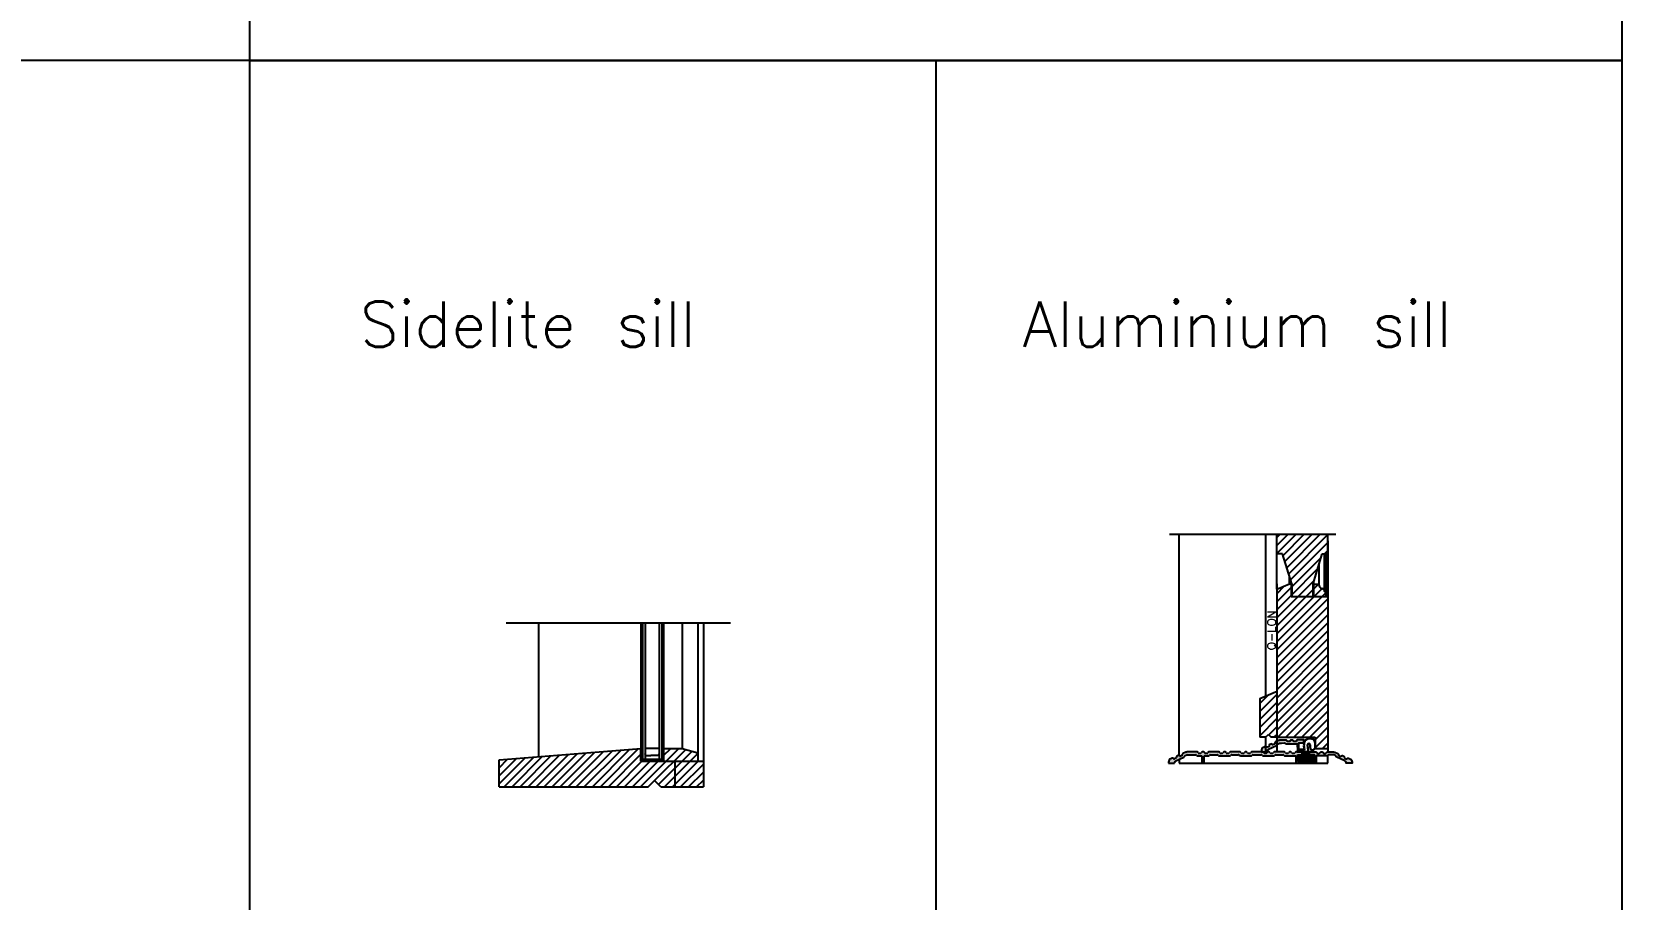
# Model space of a CAD drawing. Header units: inches. Extents: x 1985 to 11287, y 379 to 4336.
# Drawn here: x 7615.7 to 7685.8, y 3431.8 to 3470 of the extents above; entities that cross this region are included whole.
import ezdxf

# ---------------------------------------------------------------- set-up
doc = ezdxf.new("R2010")
doc.units = ezdxf.units.IN
doc.header["$MEASUREMENT"] = 0
for name, color, linetype in [('alum. sill 99', 1, 'CONTINUOUS'), ('COTE1-1 99', 7, 'CONTINUOUS'), ('detail 99', 30, 'CONTINUOUS'), ('glass 99', 6, 'CONTINUOUS'), ('glazing tape 99', 7, 'CONTINUOUS'), ('hatch 99', 1, 'CONTINUOUS'), ('separation 99', 3, 'CONTINUOUS'), ('weatherstripping 99', 5, 'CONTINUOUS'), ('wood detail 99', 7, 'CONTINUOUS')]:
    doc.layers.add(name, color=color, linetype=linetype)
doc.styles.get("Standard").update_dxf_attribs({"font": 'txt.shx', "width": 0.8})

msp = doc.modelspace()

# ---------------------------------------------------------------- hatches: boundary and pattern name
at = {"layer": 'alum. sill 99'}
for points in [[(7671.719953, 3438.781428), (7671.441511, 3438.776926, 0.284465199), (7671.406629, 3438.754546), (7671.396129, 3438.732588, -0.284465199), (7671.361248, 3438.710208), (7671.299473, 3438.709209, -0.284465199), (7671.263886, 3438.73045), (7671.252682, 3438.752056, 0.284465199), (7671.217095, 3438.773297), (7671.161606, 3438.7724, 0.284465199), (7671.126725, 3438.75002), (7671.116225, 3438.728063, -0.284465199), (7671.081343, 3438.705682), (7671.019569, 3438.704683, -0.284465199), (7670.983982, 3438.725924), (7670.972778, 3438.747531, 0.284465199), (7670.937191, 3438.768772), (7670.732948, 3438.765469), (7670.672398, 3438.76449, 0.102193366), (7670.610223, 3438.750597), (7670.475708, 3438.689956, 0.284465199), (7670.452548, 3438.655588), (7670.451606, 3438.631267, -0.284465199), (7670.428446, 3438.596899), (7670.372122, 3438.571507, -0.284465199), (7670.331032, 3438.576911), (7670.312184, 3438.592311, 0.284465199), (7670.271094, 3438.597714), (7670.220501, 3438.574907, 0.284465199), (7670.197341, 3438.540538), (7670.196399, 3438.516218, -0.284465199), (7670.173239, 3438.481849), (7670.116915, 3438.456458, -0.284465199), (7670.075825, 3438.461862), (7670.056977, 3438.477261, 0.284465199), (7670.015887, 3438.482665), (7669.946133, 3438.451219, 0.299348798), (7669.853394, 3438.305107), (7669.854266, 3438.251197), (7670.123216, 3438.255546), (7670.122576, 3438.295161, -0.299348798), (7670.168945, 3438.368217), (7670.522071, 3438.527409, 0.20937602), (7670.543241, 3438.550853), (7670.54551, 3438.557662, -0.20937602), (7670.58785, 3438.604549), (7670.660064, 3438.637104, -0.102193366), (7670.675608, 3438.640577), (7670.734952, 3438.641537), (7670.875495, 3438.643809, -0.28317304), (7670.910994, 3438.622735, 0.28317304), (7670.946494, 3438.601661), (7671.437615, 3438.609602), (7671.442995, 3438.276885), (7671.728036, 3438.281493), (7671.726744, 3438.36145), (7671.512001, 3438.357977), (7671.507215, 3438.654023), (7671.721957, 3438.657495)], [(7671.654198, 3438.250226), (7671.375719, 3438.250226, 0.042135667), (7671.369118, 3438.249669, 0.239459341), (7671.34048, 3438.228412), (7671.329627, 3438.206628, -0.284465199), (7671.294388, 3438.184814), (7671.232605, 3438.184814, -0.284465199), (7671.197366, 3438.206628), (7671.186513, 3438.228412, 0.284465199), (7671.151274, 3438.250226), (7671.095778, 3438.250226, 0.284465199), (7671.060539, 3438.228412), (7671.049686, 3438.206628, -0.284465199), (7671.014447, 3438.184814), (7670.952664, 3438.184814, -0.284465199), (7670.917425, 3438.206628), (7670.906572, 3438.228412, 0.284465199), (7670.871333, 3438.250226), (7670.42034, 3438.250226, 0.284465199), (7670.385101, 3438.228412), (7670.374248, 3438.206628, -0.284465199), (7670.339009, 3438.184814), (7670.277226, 3438.184814, -0.284465199), (7670.241987, 3438.206628), (7670.231134, 3438.228412, 0.284465199), (7670.195895, 3438.250226), (7670.140399, 3438.250226, 0.284465199), (7670.10516, 3438.228412), (7670.094307, 3438.206628, -0.284465199), (7670.059068, 3438.184814), (7669.997285, 3438.184814, -0.284465199), (7669.962046, 3438.206628), (7669.951193, 3438.228412, 0.288839126), (7669.915318, 3438.250221), (7669.914996, 3438.250226), (7669.419515, 3438.250226, 0.284465199), (7669.384277, 3438.228412), (7669.373423, 3438.206628, -0.284465199), (7669.338184, 3438.184814), (7669.276402, 3438.184814, -0.284465199), (7669.241163, 3438.206628), (7669.230309, 3438.228412, 0.284465199), (7669.195071, 3438.250226), (7669.139575, 3438.250226, 0.284465199), (7669.104336, 3438.228412), (7669.093482, 3438.206628, -0.284465199), (7669.058244, 3438.184814), (7668.996461, 3438.184814, -0.284465199), (7668.961222, 3438.206628), (7668.950369, 3438.228412, 0.239459341), (7668.92173, 3438.249669, 0.042135667), (7668.91513, 3438.250226), (7668.682608, 3438.250226), (7668.486742, 3438.250226, 0.284465199), (7668.451503, 3438.228412), (7668.44065, 3438.206628, -0.284465199), (7668.405411, 3438.184814), (7668.343628, 3438.184814, -0.284465199), (7668.308389, 3438.206628), (7668.297536, 3438.228412, 0.284465199), (7668.262297, 3438.250226), (7668.206801, 3438.250226, 0.284465199), (7668.171562, 3438.228412), (7668.160709, 3438.206628, -0.284465199), (7668.12547, 3438.184814), (7668.063687, 3438.184814, -0.284465199), (7668.028448, 3438.206628), (7668.017595, 3438.228412, 0.284465199), (7667.982356, 3438.250226), (7667.534446, 3438.250226, 0.284465199), (7667.499208, 3438.228412), (7667.488354, 3438.206628, -0.284465199), (7667.453115, 3438.184814), (7667.391333, 3438.184814, -0.284465199), (7667.356094, 3438.206628), (7667.34524, 3438.228412, 0.284465199), (7667.310002, 3438.250226), (7667.254506, 3438.250226, 0.284465199), (7667.219267, 3438.228412), (7667.208413, 3438.206628, -0.284465199), (7667.173174, 3438.184814), (7667.111392, 3438.184814, -0.284465199), (7667.076153, 3438.206628), (7667.0653, 3438.228412, 0.284465199), (7667.030061, 3438.250226), (7666.590297, 3438.250226, 0.102193366), (7666.527906, 3438.237339), (7666.392428, 3438.178881, 0.284465199), (7666.368715, 3438.144892), (7666.367381, 3438.12059, -0.284465199), (7666.343668, 3438.0866), (7666.28694, 3438.062123, -0.284465199), (7666.245943, 3438.06819), (7666.227347, 3438.083892, 0.284465199), (7666.18635, 3438.08996), (7666.135395, 3438.067973, 0.284465199), (7666.111682, 3438.033983), (7666.110347, 3438.009681, -0.284465199), (7666.086634, 3437.975691), (7666.029907, 3437.951214, -0.284465199), (7665.98891, 3437.957281), (7665.970314, 3437.972983, 0.284465199), (7665.929316, 3437.979051), (7665.859062, 3437.948737, 0.299348798), (7665.763974, 3437.804143), (7665.763974, 3437.750226), (7666.032959, 3437.750226), (7666.032959, 3437.789846, -0.299348798), (7666.080504, 3437.862143), (7666.436157, 3438.015606, 0.20937602), (7666.457703, 3438.038704), (7666.460082, 3438.045475, -0.20937602), (7666.503175, 3438.091672), (7666.575905, 3438.123055, -0.102193366), (7666.591503, 3438.126277), (7666.966352, 3438.126277, -0.28317304), (7667.001507, 3438.104632, 0.28317304), (7667.036661, 3438.082986), (7667.228963, 3438.082986), (7667.228963, 3437.750226), (7667.335544, 3437.750226), (7667.335544, 3438.082986), (7667.527846, 3438.082986, 0.28317304), (7667.563, 3438.104632, -0.28317304), (7667.598155, 3438.126277), (7667.918648, 3438.126277, -0.28317304), (7667.953802, 3438.104632, 0.28317304), (7667.988957, 3438.082986), (7668.480142, 3438.082986, 0.28317304), (7668.515296, 3438.104632, -0.28317304), (7668.55045, 3438.126277), (7668.66941, 3438.126277), (7668.829124, 3438.126277, -0.138856569), (7668.870408, 3438.114586), (7668.902743, 3438.094677, 0.138856569), (7668.944027, 3438.082986), (7669.412915, 3438.082986, 0.28317304), (7669.44807, 3438.104632, -0.28317304), (7669.483224, 3438.126277), (7669.852246, 3438.126277, -0.28317304), (7669.8874, 3438.104632, 0.28317304), (7669.922554, 3438.082986), (7670.114857, 3438.082986), (7670.413739, 3438.082986, 0.28317304), (7670.448894, 3438.104632, -0.28317304), (7670.484048, 3438.126277), (7670.807625, 3438.126277, -0.28317304), (7670.842779, 3438.104632, 0.28317304), (7670.877933, 3438.082986), (7671.369118, 3438.082986), (7671.369118, 3437.750226), (7671.654198, 3437.750226), (7671.654198, 3437.830193), (7671.439427, 3437.830193), (7671.439427, 3438.126277), (7671.654198, 3438.126277)], [(7671.929788, 3438.086907), (7671.929788, 3438.250226), (7671.693568, 3438.250226), (7671.693568, 3438.086907), (7671.478797, 3438.086907), (7671.478797, 3437.869563), (7671.693568, 3437.869563), (7671.693568, 3437.750226), (7671.929788, 3437.750226), (7671.929788, 3437.869563), (7672.144559, 3437.869563), (7672.144559, 3438.086907)], [(7673.224812, 3438.178881), (7673.089334, 3438.237339, 0.102193366), (7673.026943, 3438.250226), (7672.966385, 3438.250226), (7672.762115, 3438.250226, 0.284465199), (7672.726876, 3438.228412), (7672.716023, 3438.206628, -0.284465199), (7672.680784, 3438.184814), (7672.619001, 3438.184814, -0.284465199), (7672.583762, 3438.206628), (7672.572909, 3438.228412, 0.284465199), (7672.53767, 3438.250226), (7672.482174, 3438.250226, 0.284465199), (7672.446935, 3438.228412), (7672.436082, 3438.206628, -0.284465199), (7672.400843, 3438.184814), (7672.33906, 3438.184814, -0.284465199), (7672.303822, 3438.206628), (7672.292968, 3438.228412, 0.284465199), (7672.257729, 3438.250226), (7671.97925, 3438.250226), (7671.97925, 3438.126277), (7672.194021, 3438.126277), (7672.194021, 3437.830193), (7671.97925, 3437.830193), (7671.97925, 3437.750226), (7672.26433, 3437.750226), (7672.26433, 3438.082986), (7672.755515, 3438.082986, 0.28317304), (7672.790669, 3438.104632, -0.28317304), (7672.825824, 3438.126277), (7672.966385, 3438.126277), (7673.025737, 3438.126277, -0.102193366), (7673.041334, 3438.123055), (7673.114065, 3438.091672, -0.20937602), (7673.157158, 3438.045475), (7673.159537, 3438.038704, 0.20937602), (7673.181083, 3438.015606), (7673.536736, 3437.862143, -0.299348798), (7673.58428, 3437.789846), (7673.58428, 3437.750226), (7673.853266, 3437.750226), (7673.853266, 3437.804143, 0.299348798), (7673.758177, 3437.948737), (7673.687924, 3437.979051, 0.284465199), (7673.646926, 3437.972983), (7673.62833, 3437.957281, -0.284465199), (7673.587333, 3437.951214), (7673.530606, 3437.975691, -0.284465199), (7673.506893, 3438.009681), (7673.505558, 3438.033983, 0.284465199), (7673.481845, 3438.067973), (7673.43089, 3438.08996, 0.284465199), (7673.389893, 3438.083892), (7673.371297, 3438.06819, -0.284465199), (7673.330299, 3438.062123), (7673.273572, 3438.0866, -0.284465199), (7673.249859, 3438.12059), (7673.248525, 3438.144892, 0.284465199)]]:
    msp.add_hatch(color=256, dxfattribs=at).paths.add_polyline_path(points)
at = {"layer": 'glazing tape 99'}
h = msp.add_hatch(color=7, dxfattribs=at)
h.paths.add_polyline_path([(7671.194301, 3445.657939), (7671.163001, 3445.657939), (7671.163001, 3445.095425), (7671.194301, 3445.095425)])
h.paths.add_polyline_path([(7672.163001, 3445.634439), (7672.131701, 3445.634439), (7672.131701, 3445.095425), (7672.163001, 3445.095425)])
h = msp.add_hatch(color=7, dxfattribs=at)
h.paths.add_polyline_path([(7643.517498, 3438.368311), (7643.517498, 3438.405203), (7643.454998, 3438.405203), (7643.454998, 3437.905203), (7643.517498, 3437.905203)])
h.paths.add_polyline_path([(7642.579998, 3438.405203), (7642.517498, 3438.405203), (7642.517498, 3438.123894), (7642.517498, 3437.905203), (7642.579998, 3437.905203)])
at = {"layer": 'hatch 99'}
h = msp.add_hatch(dxfattribs=at)
h.set_pattern_fill('ANSI31', color=256, scale=2, style=0)
h.paths.add_polyline_path([(7672.788001, 3445.095425), (7671.163001, 3445.095425), (7671.163001, 3445.657939), (7671.100501, 3445.657939), (7670.538001, 3445.416868), (7670.538001, 3444.134559), (7670.538001, 3438.894373), (7670.663001, 3438.894373), (7672.230082, 3438.894373), (7672.230082, 3438.394388), (7672.788001, 3438.394388)])
h.paths.add_polyline_path([(7672.788001, 3447.825102), (7670.538001, 3447.825102), (7670.538001, 3446.970439), (7670.788001, 3446.970439), (7671.195625, 3445.657939), (7671.194301, 3445.657939), (7671.194301, 3445.095425), (7672.131701, 3445.095425), (7672.131701, 3445.657939), (7672.538001, 3446.970439), (7672.788001, 3446.970439)])
h.paths.add_polyline_path([(7672.514501, 3445.451389, -0.33870461), (7672.389501, 3445.634439), (7672.163001, 3445.634439), (7672.163001, 3445.095425), (7672.702001, 3445.095425), (7672.702001, 3445.318639), (7672.639501, 3445.318639), (7672.639501, 3445.325329, 0.396713131)], flags=17)
h = msp.add_hatch(dxfattribs=at)
h.set_pattern_fill('ANSI31', color=256, scale=2, style=0)
h.set_pattern_definition([(45, (8050.10428, 2275.3152), (-0.176776695, 0.176776695), [])])
h.paths.add_polyline_path([(7670.538, 3440.894423), (7670.4755, 3440.894423), (7669.788, 3440.599781), (7669.788, 3438.894373), (7670.038, 3438.894373), (7670.163, 3439.019373), (7670.288, 3438.894373), (7670.538, 3438.894373)])
h = msp.add_hatch(dxfattribs=at)
h.set_pattern_fill('ANSI31', color=256, scale=2, style=0)
h.set_pattern_definition([(45, (3540.0227, 127.26037), (-0.176776695, 0.176776695), [])])
h.paths.add_polyline_path([(7636.26751, 3437.902979), (7636.26751, 3436.715479), (7642.83626, 3436.715479), (7643.114385, 3436.993604), (7643.39251, 3436.715479), (7644.01751, 3436.715479), (7644.01751, 3437.842711), (7642.517498, 3437.842711), (7642.517498, 3438.405211)])
h.paths.add_polyline_path([(7644.01751, 3436.715479), (7645.26751, 3436.715479), (7645.26751, 3437.34482), (7645.26751, 3437.842711), (7644.11931, 3437.842711), (7644.01751, 3437.842711)])
h.paths.add_polyline_path([(7644.329319, 3438.405203), (7643.517498, 3438.405203), (7643.517498, 3438.200422), (7643.517498, 3437.842711), (7645.017498, 3437.842711), (7645.017498, 3438.217711)])

# ---------------------------------------------------------------- linework, layer by layer
at = {"layer": 'alum. sill 99'}
for p, q in [((7665.763974, 3437.804143), (7665.763974, 3437.750226)), ((7665.929316, 3437.979051), (7665.859062, 3437.948737)), ((7665.98891, 3437.957281), (7665.970314, 3437.972983)), ((7666.086634, 3437.975691), (7666.029907, 3437.951214)), ((7666.032959, 3437.750226), (7666.032959, 3437.789846)), ((7666.080504, 3437.862143), (7666.436157, 3438.015606)), ((7666.111682, 3438.033983), (7666.110347, 3438.009681)), ((7666.18635, 3438.08996), (7666.135395, 3438.067973)), ((7666.245943, 3438.06819), (7666.227347, 3438.083892)), ((7666.343668, 3438.0866), (7666.28694, 3438.062123)), ((7666.368715, 3438.144892), (7666.367381, 3438.12059)), ((7666.527906, 3438.237339), (7666.392428, 3438.178881)), ((7666.457703, 3438.038704), (7666.460082, 3438.045475)), ((7666.503175, 3438.091672), (7666.575905, 3438.123055)), ((7667.030061, 3438.250226), (7666.590297, 3438.250226)), ((7666.591503, 3438.126277), (7666.966352, 3438.126277)), ((7667.036661, 3438.082986), (7667.228963, 3438.082986)), ((7667.076153, 3438.206628), (7667.0653, 3438.228412)), ((7667.173174, 3438.184814), (7667.111392, 3438.184814)), ((7667.219267, 3438.228412), (7667.208413, 3438.206628)), ((7667.228963, 3438.082986), (7667.228963, 3437.750226)), ((7667.310002, 3438.250226), (7667.254506, 3438.250226)), ((7667.335544, 3437.750226), (7667.335544, 3438.082986)), ((7667.335544, 3438.082986), (7667.527846, 3438.082986)), ((7667.356094, 3438.206628), (7667.34524, 3438.228412)), ((7667.453115, 3438.184814), (7667.391333, 3438.184814)), ((7667.499208, 3438.228412), (7667.488354, 3438.206628)), ((7667.982356, 3438.250226), (7667.534446, 3438.250226)), ((7667.598155, 3438.126277), (7667.918648, 3438.126277)), ((7667.988957, 3438.082986), (7668.480142, 3438.082986)), ((7668.028448, 3438.206628), (7668.017595, 3438.228412)), ((7668.12547, 3438.184814), (7668.063687, 3438.184814)), ((7668.171562, 3438.228412), (7668.160709, 3438.206628)), ((7668.262297, 3438.250226), (7668.206801, 3438.250226)), ((7668.308389, 3438.206628), (7668.297536, 3438.228412)), ((7668.405411, 3438.184814), (7668.343628, 3438.184814)), ((7668.451503, 3438.228412), (7668.44065, 3438.206628)), ((7668.682608, 3438.250226), (7668.486742, 3438.250226)), ((7668.55045, 3438.126277), (7668.66941, 3438.126277)), ((7668.66941, 3438.126277), (7668.829124, 3438.126277)), ((7668.91513, 3438.250226), (7668.682608, 3438.250226)), ((7668.870408, 3438.114586), (7668.902743, 3438.094677)), ((7668.944027, 3438.082986), (7669.412915, 3438.082986)), ((7668.961222, 3438.206628), (7668.950369, 3438.228412)), ((7669.058244, 3438.184814), (7668.996461, 3438.184814)), ((7669.104336, 3438.228412), (7669.093482, 3438.206628)), ((7669.195071, 3438.250226), (7669.139575, 3438.250226)), ((7669.241163, 3438.206628), (7669.230309, 3438.228412)), ((7669.338184, 3438.184814), (7669.276402, 3438.184814)), ((7669.384277, 3438.228412), (7669.373423, 3438.206628)), ((7669.915954, 3438.250226), (7669.419515, 3438.250226)), ((7669.483224, 3438.126277), (7669.852246, 3438.126277)), ((7669.922554, 3438.082986), (7670.114857, 3438.082986)), ((7669.962046, 3438.206628), (7669.951193, 3438.228412)), ((7670.059068, 3438.184814), (7669.997285, 3438.184814)), ((7670.10516, 3438.228412), (7670.094307, 3438.206628)), ((7670.114857, 3438.082986), (7670.413739, 3438.082986)), ((7670.195895, 3438.250226), (7670.140399, 3438.250226)), ((7670.241987, 3438.206628), (7670.231134, 3438.228412)), ((7670.339009, 3438.184814), (7670.277226, 3438.184814)), ((7670.385101, 3438.228412), (7670.374248, 3438.206628)), ((7670.871333, 3438.250226), (7670.42034, 3438.250226)), ((7670.484048, 3438.126277), (7670.807625, 3438.126277)), ((7670.877933, 3438.082986), (7671.369118, 3438.082986)), ((7670.917425, 3438.206628), (7670.906572, 3438.228412)), ((7671.014447, 3438.184814), (7670.952664, 3438.184814)), ((7671.060539, 3438.228412), (7671.049686, 3438.206628)), ((7671.151274, 3438.250226), (7671.095778, 3438.250226)), ((7671.197366, 3438.206628), (7671.186513, 3438.228412)), ((7671.294388, 3438.184814), (7671.232605, 3438.184814)), ((7671.34048, 3438.228412), (7671.329627, 3438.206628)), ((7671.369118, 3438.082986), (7671.369118, 3437.750226)), ((7671.654198, 3438.250226), (7671.375719, 3438.250226)), ((7671.439427, 3437.830193), (7671.439427, 3438.126277)), ((7671.439427, 3438.126277), (7671.654198, 3438.126277)), ((7671.654198, 3437.830193), (7671.439427, 3437.830193)), ((7671.654198, 3438.126277), (7671.654198, 3438.250226)), ((7671.654198, 3437.750226), (7671.654198, 3437.830193)), ((7665.763974, 3437.750226), (7666.032959, 3437.750226)), ((7667.228963, 3437.750226), (7667.335544, 3437.750226)), ((7671.369118, 3437.750226), (7671.654198, 3437.750226))]:
    msp.add_line(p, q, dxfattribs=at)
for points in [[(7670.732948, 3438.765469), (7670.672398, 3438.76449, 0.102193366), (7670.610223, 3438.750597), (7670.475708, 3438.689956, 0.284465199), (7670.452548, 3438.655588), (7670.451606, 3438.631267, -0.284465199), (7670.428446, 3438.596899), (7670.372122, 3438.571507, -0.284465199), (7670.331032, 3438.576911), (7670.312184, 3438.592311, 0.284465199), (7670.271094, 3438.597714), (7670.220501, 3438.574907, 0.284465199), (7670.197341, 3438.540538), (7670.196399, 3438.516218, -0.284465199), (7670.173239, 3438.481849), (7670.116915, 3438.456458, -0.284465199), (7670.075825, 3438.461862), (7670.056977, 3438.477261, 0.284465199), (7670.015887, 3438.482665), (7669.946133, 3438.451219, 0.299348798), (7669.853394, 3438.305107), (7669.854266, 3438.251197), (7670.123216, 3438.255546), (7670.122576, 3438.295161, -0.299348798), (7670.168945, 3438.368217), (7670.522071, 3438.527409, 0.20937602), (7670.543241, 3438.550853), (7670.54551, 3438.557662, -0.20937602), (7670.58785, 3438.604549), (7670.660064, 3438.637104, -0.102193366), (7670.675608, 3438.640577), (7670.734952, 3438.641537), (7670.875495, 3438.643809, -0.28317304), (7670.910994, 3438.622735, 0.28317304), (7670.946494, 3438.601661), (7671.437615, 3438.609602), (7671.442995, 3438.276885), (7671.728036, 3438.281493), (7671.726744, 3438.36145), (7671.512001, 3438.357977), (7671.507215, 3438.654023), (7671.721957, 3438.657495), (7671.719953, 3438.781428), (7671.441511, 3438.776926, 0.284465199), (7671.406629, 3438.754546), (7671.396129, 3438.732588, -0.284465199), (7671.361248, 3438.710208), (7671.299473, 3438.709209, -0.284465199), (7671.263886, 3438.73045), (7671.252682, 3438.752056, 0.284465199), (7671.217095, 3438.773297), (7671.161606, 3438.7724, 0.284465199), (7671.126725, 3438.75002), (7671.116225, 3438.728063, -0.284465199), (7671.081343, 3438.705682), (7671.019569, 3438.704683, -0.284465199), (7670.983982, 3438.725924), (7670.972778, 3438.747531, 0.284465199), (7670.937191, 3438.768772)], [(7672.966385, 3438.250226), (7673.026943, 3438.250226, -0.102193366), (7673.089334, 3438.237339), (7673.224812, 3438.178881, -0.284465199), (7673.248525, 3438.144892), (7673.249859, 3438.12059, 0.284465199), (7673.273572, 3438.0866), (7673.330299, 3438.062123, 0.284465199), (7673.371297, 3438.06819), (7673.389893, 3438.083892, -0.284465199), (7673.43089, 3438.08996), (7673.481845, 3438.067973, -0.284465199), (7673.505558, 3438.033983), (7673.506893, 3438.009681, 0.284465199), (7673.530606, 3437.975691), (7673.587333, 3437.951214, 0.284465199), (7673.62833, 3437.957281), (7673.646926, 3437.972983, -0.284465199), (7673.687924, 3437.979051), (7673.758177, 3437.948737, -0.299348798), (7673.853266, 3437.804143), (7673.853266, 3437.750226), (7673.58428, 3437.750226), (7673.58428, 3437.789846, 0.299348798), (7673.536736, 3437.862143), (7673.181083, 3438.015606, -0.20937602), (7673.159537, 3438.038704), (7673.157158, 3438.045475, 0.20937602), (7673.114065, 3438.091672), (7673.041334, 3438.123055, 0.102193366), (7673.025737, 3438.126277), (7672.966385, 3438.126277), (7672.825824, 3438.126277, 0.28317304), (7672.790669, 3438.104632, -0.28317304), (7672.755515, 3438.082986), (7672.26433, 3438.082986), (7672.26433, 3437.750226), (7671.97925, 3437.750226), (7671.97925, 3437.830193), (7672.194021, 3437.830193), (7672.194021, 3438.126277), (7671.97925, 3438.126277), (7671.97925, 3438.250226), (7672.257729, 3438.250226, -0.284465199), (7672.292968, 3438.228412), (7672.303822, 3438.206628, 0.284465199), (7672.33906, 3438.184814), (7672.400843, 3438.184814, 0.284465199), (7672.436082, 3438.206628), (7672.446935, 3438.228412, -0.284465199), (7672.482174, 3438.250226), (7672.53767, 3438.250226, -0.284465199), (7672.572909, 3438.228412), (7672.583762, 3438.206628, 0.284465199), (7672.619001, 3438.184814), (7672.680784, 3438.184814, 0.284465199), (7672.716023, 3438.206628), (7672.726876, 3438.228412, -0.284465199), (7672.762115, 3438.250226)]]:
    msp.add_lwpolyline(points, format="xyb", close=True, dxfattribs=at)
msp.add_lwpolyline([(7671.929788, 3437.750226), (7671.693568, 3437.750226), (7671.693568, 3437.869563), (7671.478797, 3437.869563), (7671.478797, 3438.086907), (7671.693568, 3438.086907), (7671.693568, 3438.250226), (7671.786024, 3438.250226), (7671.929788, 3438.250226), (7671.929788, 3438.086907), (7672.144559, 3438.086907), (7672.144559, 3437.869563), (7671.929788, 3437.869563), (7671.929788, 3437.750226)], dxfattribs=at)
for centre, radius, start, end in [((7665.921454, 3437.804143), 0.15748, 113.33996912, 180), ((7665.944914, 3437.942902), 0.03937, 49.82313707, 113.33996912), ((7666.014309, 3437.987362), 0.03937, 229.82313707, 293.33996912), ((7666.111699, 3437.789846), 0.07874, 113.33996912, 180), ((7666.071036, 3438.01184), 0.03937, 293.33996912, 356.85680118), ((7666.150993, 3438.031824), 0.03937, 113.33996912, 176.85680118), ((7666.201947, 3438.053811), 0.03937, 49.82313707, 113.33996912), ((7666.271343, 3438.098271), 0.03937, 229.82313707, 293.33996912), ((7666.32807, 3438.122748), 0.03937, 293.33996912, 356.85680118), ((7666.408026, 3438.142733), 0.03937, 113.33996912, 176.85680118), ((7666.420559, 3438.051754), 0.03937, 293.33996912, 340.64210296), ((7666.534371, 3438.019376), 0.07874, 113.33996912, 160.64210296), ((7666.590297, 3438.092746), 0.15748, 90, 113.33996912), ((7666.591503, 3438.086907), 0.03937, 90, 113.33996912), ((7666.966352, 3438.086907), 0.03937, 26.75723226, 90), ((7667.036661, 3438.122357), 0.03937, 206.75723226, 270), ((7667.030061, 3438.210856), 0.03937, 26.48316794, 90), ((7667.111392, 3438.224184), 0.03937, 206.48316794, 270), ((7667.173174, 3438.224184), 0.03937, 270, 333.51683206), ((7667.254506, 3438.210856), 0.03937, 90, 153.51683205), ((7667.310002, 3438.210856), 0.03937, 26.48316795, 90), ((7667.391333, 3438.224184), 0.03937, 206.48316795, 270), ((7667.453115, 3438.224184), 0.03937, 270, 333.51683205), ((7667.534446, 3438.210856), 0.03937, 90, 153.51683206), ((7667.527846, 3438.122357), 0.03937, 270, 333.24276774), ((7667.598155, 3438.086907), 0.03937, 90, 153.24276773), ((7667.918648, 3438.086907), 0.03937, 26.75723227, 90), ((7667.988957, 3438.122357), 0.03937, 206.75723227, 270), ((7667.982356, 3438.210856), 0.03937, 26.48316794, 90), ((7668.063687, 3438.224184), 0.03937, 206.48316795, 270), ((7668.12547, 3438.224184), 0.03937, 270, 333.51683206), ((7668.206801, 3438.210856), 0.03937, 90, 153.51683205), ((7668.262297, 3438.210856), 0.03937, 26.48316794, 90), ((7668.343628, 3438.224184), 0.03937, 206.48316794, 270), ((7668.405411, 3438.224184), 0.03937, 270, 333.51683205), ((7668.486742, 3438.210856), 0.03937, 90, 153.51683206), ((7668.480142, 3438.122357), 0.03937, 270, 333.24276773), ((7668.55045, 3438.086907), 0.03937, 90, 153.24276774), ((7668.829124, 3438.047537), 0.07874, 58.37861613, 90), ((7668.944027, 3438.161727), 0.07874, 238.37861613, 270), ((7668.91513, 3438.210856), 0.03937, 80.34892529, 90), ((7668.91513, 3438.210856), 0.03937, 26.48316794, 80.34892529), ((7668.996461, 3438.224184), 0.03937, 206.48316794, 270), ((7669.058244, 3438.224184), 0.03937, 270, 333.51683206), ((7669.139575, 3438.210856), 0.03937, 90, 153.51683206), ((7669.195071, 3438.210856), 0.03937, 26.48316794, 90), ((7669.276402, 3438.224184), 0.03937, 206.48316795, 270), ((7669.338184, 3438.224184), 0.03937, 270, 333.51683206), ((7669.419515, 3438.210856), 0.03937, 90, 153.51683206), ((7669.412915, 3438.122357), 0.03937, 270, 333.24276774), ((7669.483224, 3438.086907), 0.03937, 90, 153.24276773), ((7669.852246, 3438.086907), 0.03937, 26.75723227, 90), ((7669.922554, 3438.122357), 0.03937, 206.75723226, 270), ((7669.915954, 3438.210856), 0.03937, 26.48316794, 90), ((7669.997285, 3438.224184), 0.03937, 206.48316794, 270), ((7670.059068, 3438.224184), 0.03937, 270, 333.51683206), ((7670.140399, 3438.210856), 0.03937, 90, 153.51683206), ((7670.195895, 3438.210856), 0.03937, 26.48316795, 90), ((7670.277226, 3438.224184), 0.03937, 206.48316794, 270), ((7670.339009, 3438.224184), 0.03937, 270, 333.51683205), ((7670.42034, 3438.210856), 0.03937, 90, 153.51683206), ((7670.413739, 3438.122357), 0.03937, 270, 333.24276774), ((7670.484048, 3438.086907), 0.03937, 90, 153.24276773), ((7670.807625, 3438.086907), 0.03937, 26.75723227, 90), ((7670.877933, 3438.122357), 0.03937, 206.75723226, 270), ((7670.871333, 3438.210856), 0.03937, 26.48316794, 90), ((7670.952664, 3438.224184), 0.03937, 206.48316795, 270), ((7671.014447, 3438.224184), 0.03937, 270, 333.51683206), ((7671.095778, 3438.210856), 0.03937, 90, 153.51683206), ((7671.151274, 3438.210856), 0.03937, 26.48316794, 90), ((7671.232605, 3438.224184), 0.03937, 206.48316794, 270), ((7671.294388, 3438.224184), 0.03937, 270, 333.51683205), ((7671.375719, 3438.210856), 0.03937, 99.65107471, 153.51683206), ((7671.375719, 3438.210856), 0.03937, 90, 99.65107471)]:
    msp.add_arc(centre, radius, start, end, dxfattribs=at)
at = {"layer": 'COTE1-1 99'}
for p, q in [((7670.538, 3438.907973), (7670.538, 3438.250226)), ((7670.538, 3438.894373), (7672.230082, 3438.894373))]:
    msp.add_line(p, q, dxfattribs=at)
at = {"layer": 'glass 99', "color": 6}
for p, q in [((7642.579998, 3443.928548), (7642.579998, 3438.128677)), ((7642.704998, 3443.928548), (7642.704998, 3437.936411)), ((7643.329998, 3437.936411), (7643.329998, 3443.928548)), ((7643.454998, 3437.905203), (7643.454998, 3443.928548)), ((7642.579998, 3437.936411), (7643.454998, 3437.936411)), ((7643.329998, 3438.405203), (7642.704998, 3438.405203)), ((7642.734989, 3438.092731), (7642.704998, 3438.186114)), ((7642.734989, 3438.092731), (7642.954998, 3438.092731)), ((7643.300007, 3438.092731), (7642.954998, 3438.092731)), ((7643.300007, 3438.092731), (7643.329998, 3438.186114))]:
    msp.add_line(p, q, dxfattribs=at)
at = {"layer": 'glazing tape 99'}
for p, q in [((7642.517498, 3438.405203), (7642.579998, 3438.405203)), ((7642.517498, 3437.905203), (7642.579998, 3437.905203)), ((7642.579998, 3438.404025), (7642.579998, 3437.905203)), ((7643.454998, 3438.405203), (7643.517498, 3438.405203)), ((7643.454998, 3438.405203), (7643.454998, 3437.905203))]:
    msp.add_line(p, q, dxfattribs=at)
at = {"layer": 'glazing tape 99', "color": 0}
msp.add_line((7642.579998, 3437.905203), (7642.579998, 3438.405203), dxfattribs=at)
at = {"layer": 'glazing tape 99', "color": 7}
msp.add_line((7643.454998, 3437.905203), (7643.517498, 3437.905203), dxfattribs=at)
at = {"layer": 'separation 99'}
for p, q in [((7685.752407, 3276.128059), (7685.752407, 3764.575732)), ((7625.276756, 3468.707265), (7484.325689, 3468.707265)), ((7655.514582, 3468.707265), (7655.514582, 3428.766598))]:
    msp.add_line(p, q, dxfattribs=at)
for points in [[(7625.276756, 3468.707265), (7685.752407, 3468.707265), (7685.752407, 3605.998872), (7625.276756, 3605.998872)], [(7625.276756, 3428.766598), (7685.752407, 3428.766598), (7685.752407, 3468.707265), (7625.276756, 3468.707265)]]:
    msp.add_lwpolyline(points, close=True, dxfattribs=at)
at = {"layer": 'weatherstripping 99', "color": 5, "lineweight": 30}
msp.add_line((7671.896593, 3438.255851), (7671.422807, 3438.255851), dxfattribs=at)
msp.add_arc((7671.94672, 3438.639151), 0.272391, 359.66326745, 21.84684919, dxfattribs=at)
for points, knots in [([(7671.422807, 3438.255851), (7671.468054, 3438.28554), (7671.544127, 3438.294937), (7671.599574, 3438.272259), (7671.789747, 3438.286647), (7671.74602, 3438.43992), (7671.731443, 3438.511805)], [0.0027567057, 0.0027567057, 0.0027567057, 0.0027567057, 0.1724869609, 0.2817822642, 0.3371391511, 0.4968128609, 0.4968128609, 0.4968128609, 0.4968128609]), ([(7671.731443, 3438.511805), (7671.734864, 3438.612041), (7671.734644, 3438.861479), (7672.148119, 3438.868036), (7672.199549, 3438.740515)], [0, 0, 0, 0, 0.2460489598, 0.6041502785, 0.6041502785, 0.6041502785, 0.6041502785]), ([(7672.219106, 3438.63755), (7672.230182, 3438.500542), (7672.223485, 3438.406259), (7672.179743, 3438.343956), (7671.951464, 3438.298947), (7672.047397, 3438.621907), (7671.822557, 3438.623544), (7671.94497, 3438.311793), (7671.896593, 3438.255851)], [0, 0, 0, 0, 0.083614321, 0.208464293, 0.316031641, 0.607589822, 0.683535209, 1.009413891, 1.009413891, 1.009413891, 1.009413891])]:
    msp.add_open_spline(points, degree=3, knots=knots, dxfattribs=at)
at = {"layer": 'wood detail 99'}
for p, q in [((7673.137014, 3447.825102), (7665.803338, 3447.825102)), ((7666.225501, 3438.085359), (7666.225501, 3447.825102)), ((7670.037989, 3447.825102), (7670.037989, 3444.134559)), ((7670.538001, 3445.416868), (7670.538001, 3447.825102)), ((7670.538001, 3446.970439), (7670.538001, 3447.825102)), ((7672.788001, 3446.970439), (7672.788001, 3447.825102)), ((7670.538001, 3445.416868), (7670.538001, 3446.970439)), ((7670.788001, 3446.970439), (7670.538001, 3446.970439)), ((7671.194301, 3445.662203), (7670.788001, 3446.970439)), ((7672.131701, 3445.657939), (7672.538001, 3446.970439)), ((7672.538001, 3446.970439), (7672.788001, 3446.970439)), ((7672.788001, 3447.549757), (7672.788001, 3438.394388)), ((7672.788001, 3445.095425), (7672.788001, 3446.970439)), ((7670.538001, 3445.416868), (7670.538001, 3446.856104)), ((7672.389501, 3446.490729), (7672.389501, 3445.634439)), ((7672.389501, 3446.220439), (7672.389501, 3445.634439)), ((7672.788001, 3445.095425), (7672.788001, 3446.856104)), ((7670.538001, 3445.657939), (7670.538001, 3444.134559)), ((7671.100501, 3445.657939), (7671.100501, 3445.964228)), ((7671.100501, 3445.657939), (7671.163001, 3445.657939)), ((7671.100501, 3445.657939), (7671.163001, 3445.657939)), ((7671.100501, 3445.657939), (7671.194301, 3445.657939)), ((7671.163001, 3445.657939), (7671.163001, 3445.095425)), ((7671.163001, 3445.657939), (7671.163001, 3445.095425)), ((7671.163001, 3445.657939), (7671.163001, 3445.095425)), ((7671.194301, 3445.657939), (7671.194301, 3445.095425)), ((7672.788001, 3445.657939), (7672.788001, 3444.134559)), ((7670.037989, 3444.946327), (7670.037989, 3440.706919)), ((7670.538001, 3444.821227), (7670.538001, 3438.907973)), ((7646.461238, 3443.928548), (7636.579451, 3443.928548)), ((7638.01751, 3438.043604), (7638.01751, 3443.928548)), ((7642.517498, 3443.928548), (7642.517498, 3438.405211)), ((7645.26751, 3443.928548), (7645.26751, 3438.965479)), ((7669.788, 3440.599781), (7669.788, 3438.894373)), ((7670.4755, 3440.894423), (7670.538, 3440.894423)), ((7670.538, 3440.894423), (7670.538, 3438.894373)), ((7645.26751, 3438.965479), (7645.26751, 3437.34482)), ((7670.038, 3438.894373), (7669.788, 3438.894373)), ((7670.037989, 3438.894373), (7670.037989, 3438.250226)), ((7670.038, 3438.894373), (7670.163, 3439.019373)), ((7670.163, 3439.019373), (7670.288, 3438.894373)), ((7670.538, 3438.894373), (7670.288, 3438.894373)), ((7672.230082, 3438.894373), (7672.230082, 3438.394388)), ((7636.26751, 3437.902979), (7642.517498, 3438.405211)), ((7642.517498, 3438.405211), (7642.517498, 3437.842711)), ((7642.517498, 3437.842711), (7642.517498, 3438.405203)), ((7642.517498, 3437.842711), (7645.26751, 3437.842711)), ((7644.01751, 3437.842711), (7644.01751, 3436.715479)), ((7644.11931, 3437.842711), (7645.26751, 3437.842711)), ((7666.225501, 3437.924709), (7666.225501, 3437.750226)), ((7672.230082, 3438.394388), (7672.788001, 3438.394388)), ((7672.788001, 3438.394388), (7672.788001, 3438.250226)), ((7672.788001, 3437.750226), (7672.788001, 3438.082986)), ((7645.26751, 3437.34482), (7645.26751, 3436.715479)), ((7666.225501, 3437.750226), (7672.788001, 3437.750226)), ((7636.26751, 3436.715479), (7642.83626, 3436.715479)), ((7642.83626, 3436.715479), (7643.114385, 3436.993604)), ((7643.39251, 3436.715479), (7643.114385, 3436.993604)), ((7643.39251, 3436.715479), (7645.26751, 3436.715479))]:
    msp.add_line(p, q, dxfattribs=at)
at = {"layer": 'wood detail 99', "color": 7}
for p, q in [((7672.639501, 3445.318639), (7672.639501, 3446.970439)), ((7672.702001, 3445.318639), (7672.702001, 3446.970439)), ((7670.538001, 3445.416868), (7671.100501, 3445.657939)), ((7670.538001, 3445.416868), (7671.100501, 3445.657939)), ((7670.538001, 3445.416868), (7671.100501, 3445.657939)), ((7671.163001, 3445.657939), (7671.163001, 3445.762985)), ((7672.131701, 3445.095425), (7672.131701, 3445.657939)), ((7672.131701, 3445.634439), (7672.389501, 3445.634439)), ((7672.163001, 3445.634439), (7672.163001, 3445.75905)), ((7672.163001, 3445.095425), (7672.163001, 3445.634439)), ((7671.163001, 3445.095425), (7672.788001, 3445.095425)), ((7671.163001, 3445.095425), (7672.788001, 3445.095425)), ((7671.163001, 3445.095425), (7672.788001, 3445.095425)), ((7672.639501, 3445.318639), (7672.702001, 3445.318639)), ((7672.702001, 3445.318639), (7672.702001, 3445.095425)), ((7642.517498, 3443.928548), (7642.517498, 3438.123894)), ((7643.517498, 3443.928548), (7643.517498, 3438.200422)), ((7644.329319, 3443.928548), (7644.329319, 3438.405203)), ((7645.017498, 3443.928548), (7645.017498, 3437.842711)), ((7669.788, 3440.599781), (7670.4755, 3440.894423)), ((7670.663001, 3438.894373), (7670.538001, 3438.894373)), ((7670.663001, 3438.894373), (7670.538001, 3438.894373)), ((7636.26751, 3436.715479), (7636.26751, 3437.902979)), ((7643.517498, 3438.405203), (7644.329319, 3438.405203)), ((7643.517498, 3438.368311), (7643.517498, 3437.842711)), ((7644.329319, 3438.405203), (7645.017498, 3438.217711))]:
    msp.add_line(p, q, dxfattribs=at)
at = {"layer": 'wood detail 99', "color": 0}
msp.add_line((7642.517498, 3437.842711), (7645.26751, 3437.842711), dxfattribs=at)
at = {"layer": 'wood detail 99', "color": 7}
msp.add_lwpolyline([(7672.163001, 3445.095425), (7672.163001, 3445.634439), (7672.389501, 3445.634439, 0.33870461), (7672.514501, 3445.451389, -0.411741612), (7672.639501, 3445.318639), (7672.702001, 3445.318639), (7672.702001, 3445.095425)], format="xyb", dxfattribs=at)
for centre, radius, start, end in [((7672.571611, 3445.624593), 0.182376, 176.90517984, 251.7510895), ((7672.510063, 3445.321984), 0.129481, 358.519748, 88.03576279)]:
    msp.add_arc(centre, radius, start, end, dxfattribs=at)

# ---------------------------------------------------------------- texts
at = {"layer": 'detail 99'}
for s, p in [('Sidelite sill', (7630.133828, 3456.098554)), ('Aluminium sill', (7659.327888, 3456.098554))]:
    msp.add_text(s, height=2, dxfattribs=at).set_placement(p)
msp.add_text('Q-LON', height=0.375, rotation=90, dxfattribs=at).set_placement((7670.493166, 3442.735267))

doc.saveas('drawing.dxf')
